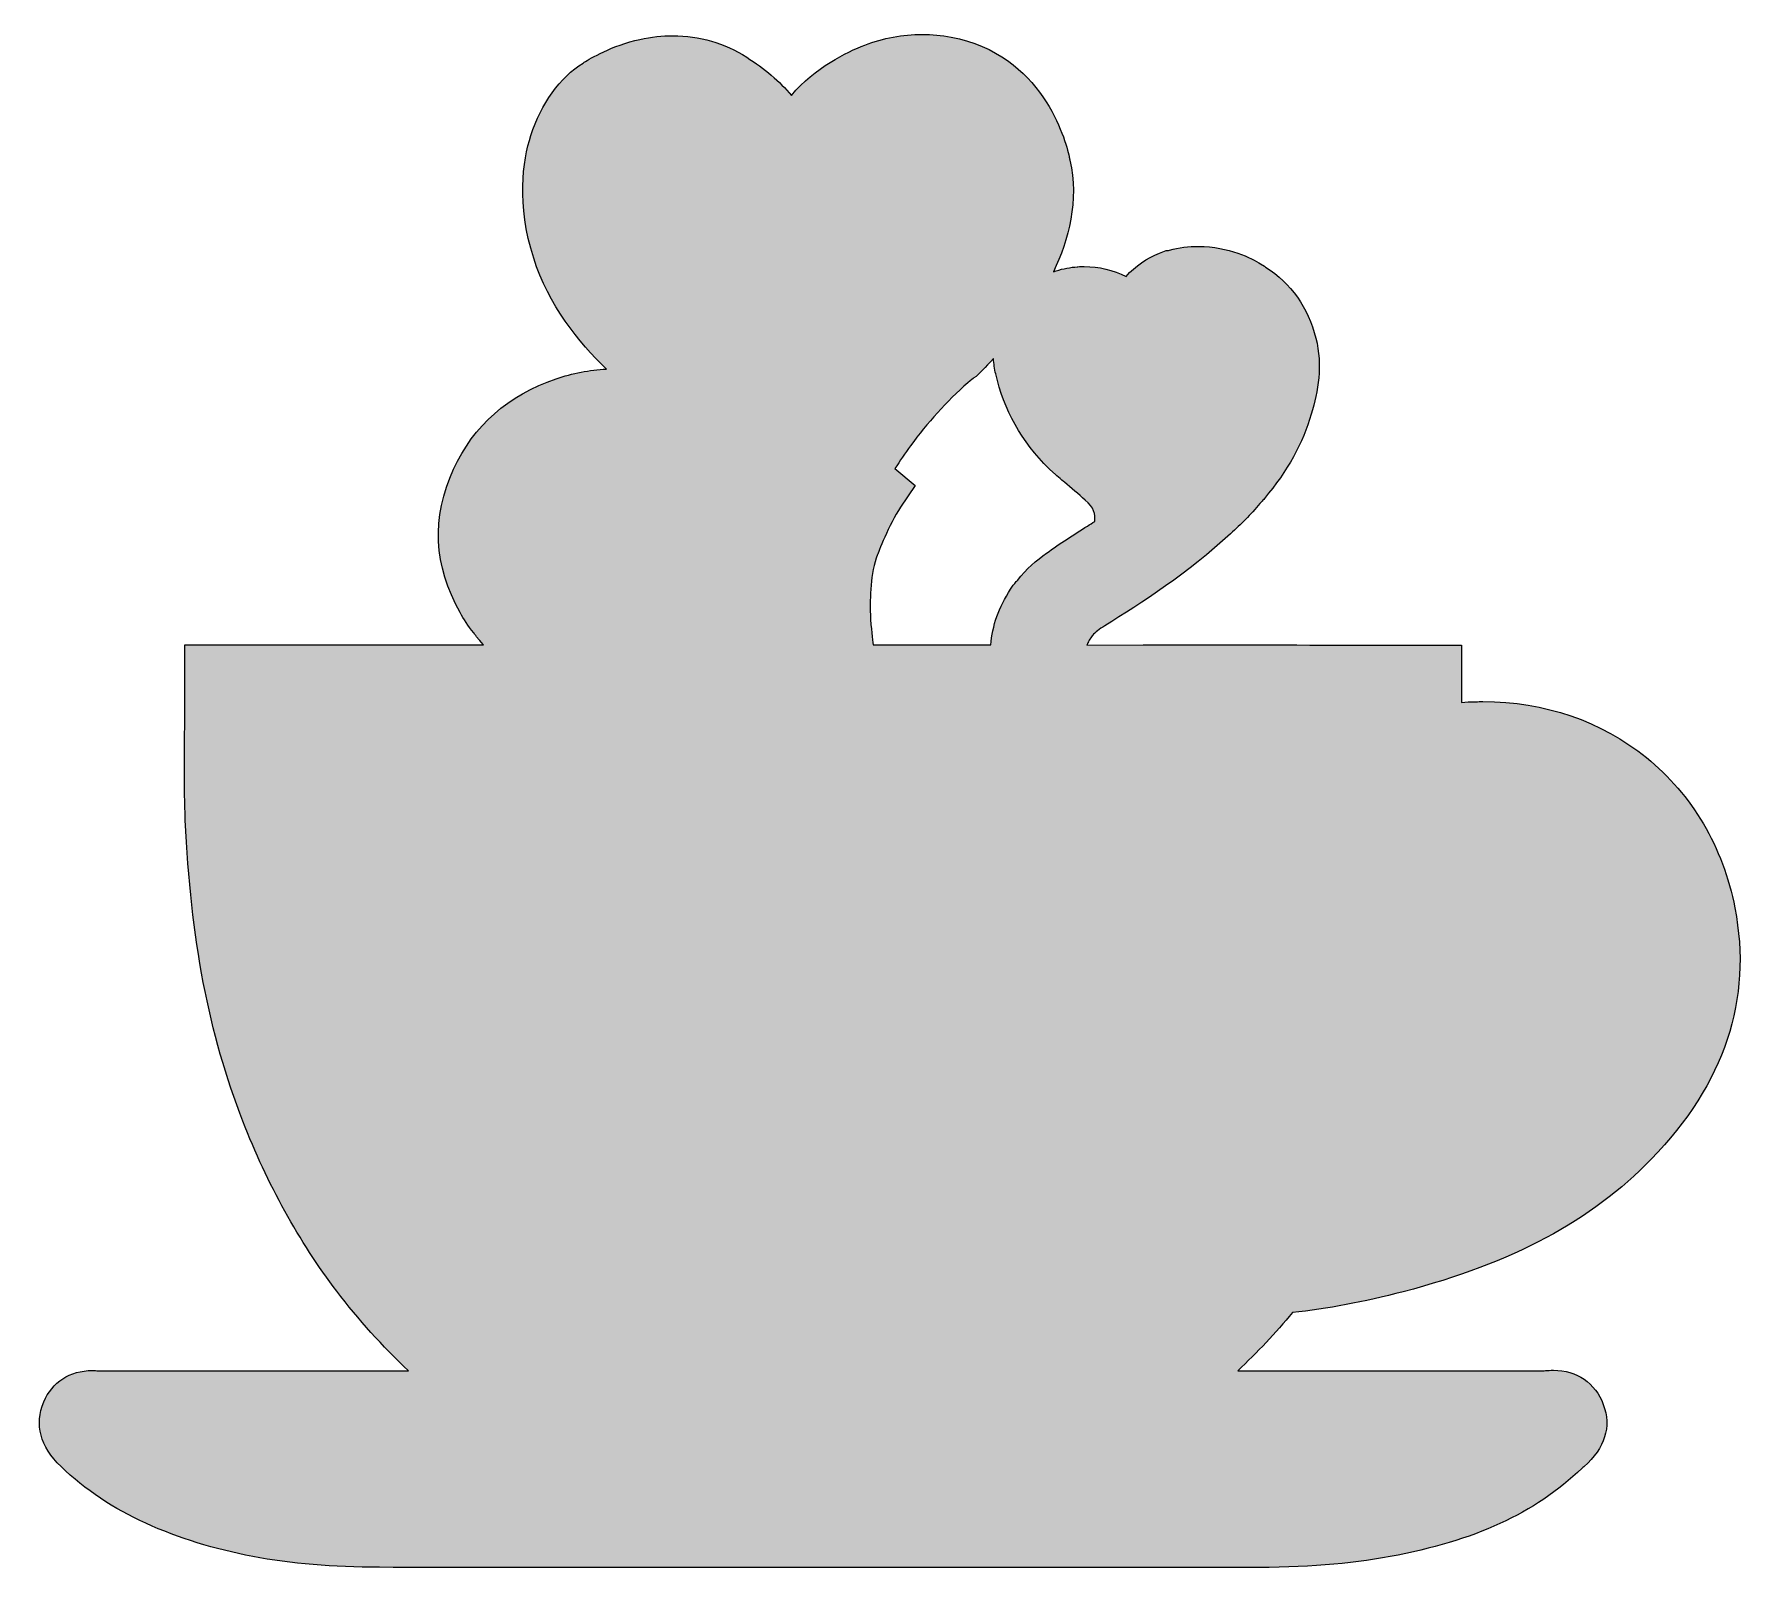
# Model space of a CAD drawing. Extents: x 17 to 1120, y -712 to 9.
# Drawn here: x 546.4 to 929.8, y -712.3 to -370.1 of the extents above; entities that cross this region are included whole.
import ezdxf

# ---------------------------------------------------------------- set-up
doc = ezdxf.new("R2010")
doc.units = 0
doc.header["$MEASUREMENT"] = 0
doc.layers.add('Layer 1', color=7, linetype='Continuous', lineweight=0)

msp = doc.modelspace()

# ---------------------------------------------------------------- hatches: boundary and pattern name
at = {"layer": 'Layer 1', "true_color": 0x652a19, "transparency": 33554687}
h = msp.add_hatch(color=19, dxfattribs=at)
h.dxf.hatch_style = 2
edge = h.paths.add_edge_path()
edge.add_spline(control_points=[(765.78, -491.97), (765.75, -492), (765.51, -492.26), (765.51, -492.26), (765.03, -492.78), (764.6, -493.35), (764.25, -493.97), (761.63, -497.94), (760.15, -502.11), (759.84, -506.39), (759.84, -506.39), (733.61, -506.39), (733.61, -506.39), (733.42, -505.16), (733.09, -502.67), (732.97, -499.62), (732.82, -495.83), (732.97, -490.42), (734.56, -486.2), (734.59, -486.13), (737.15, -479.4), (739.68, -475.67), (739.68, -475.67), (742.96, -470.8), (742.96, -470.8), (742.96, -470.8), (738.43, -467.03), (738.43, -467.03), (739.56, -465.3), (740.73, -463.59), (741.92, -461.94), (745.63, -456.81), (749.95, -452.07), (754.74, -447.86), (755.49, -447.2), (755.88, -446.88), (756.03, -446.76), (756.03, -446.76), (756.54, -446.44), (756.54, -446.44), (756.54, -446.44), (757.14, -445.88), (757.14, -445.88), (757.23, -445.79), (758.53, -444.55), (760.44, -442.48), (760.51, -443.61), (760.68, -444.76), (760.93, -445.9), (762.72, -453.86), (766.71, -460.96), (772.8, -467.02), (772.8, -467.02), (772.93, -467.15), (772.93, -467.15), (772.93, -467.15), (774.34, -468.44), (774.34, -468.44), (774.34, -468.44), (774.57, -468.64), (774.57, -468.64), (775.06, -469.06), (775.56, -469.48), (776.05, -469.9), (776.05, -469.9), (776.26, -470.07), (776.26, -470.07), (777.79, -471.37), (779.37, -472.71), (780.88, -474.04), (782.89, -475.81), (783.2, -477.15), (783.04, -478.74), (783.04, -478.77), (783.04, -478.79), (783.03, -478.82), (782.49, -479.16), (781.95, -479.5), (781.41, -479.84), (778.4, -481.74), (775.29, -483.7), (772.25, -485.92), (770.06, -487.52), (767.76, -489.35), (765.78, -491.97)], knot_values=[0, 0, 0, 0, 1, 1, 1, 2, 2, 2, 3, 3, 3, 4, 4, 4, 5, 5, 5, 6, 6, 6, 7, 7, 7, 8, 8, 8, 9, 9, 9, 10, 10, 10, 11, 11, 11, 12, 12, 12, 13, 13, 13, 14, 14, 14, 15, 15, 15, 16, 16, 16, 17, 17, 17, 18, 18, 18, 19, 19, 19, 20, 20, 20, 21, 21, 21, 22, 22, 22, 23, 23, 23, 24, 24, 24, 25, 25, 25, 26, 26, 26, 27, 27, 27, 28, 28, 28, 28], degree=3, periodic=0)
edge = h.paths.add_edge_path()
edge.add_spline(control_points=[(925.86, -565.1), (923.19, -551.43), (916.37, -539.82), (906.13, -531.54), (896.04, -523.36), (883.42, -519.04), (869.64, -519.04), (868.57, -519.04), (867.46, -519.07), (866.33, -519.12), (866.33, -519.12), (864.86, -519.21), (864.86, -519.21), (864.86, -519.21), (864.86, -506.4), (864.86, -506.4), (864.86, -506.4), (839.59, -506.4), (839.59, -506.4), (824.34, -506.4), (809.09, -506.39), (793.84, -506.39), (793.84, -506.39), (781.29, -506.4), (781.29, -506.4), (781.42, -506.09), (781.56, -505.76), (781.72, -505.43), (781.74, -505.39), (781.76, -505.35), (781.78, -505.32), (781.78, -505.32), (782.28, -504.55), (782.28, -504.55), (782.43, -504.33), (782.5, -504.25), (782.51, -504.25), (783.13, -503.57), (784.01, -502.89), (785.28, -502.11), (793.41, -497.1), (803.94, -490.23), (813.34, -481.56), (815.61, -479.47), (817.83, -477.37), (819.9, -474.78), (820.13, -474.56), (820.34, -474.32), (820.55, -474.08), (820.67, -473.95), (820.78, -473.82), (820.88, -473.7), (826.06, -467.52), (829.48, -461.35), (831.35, -454.84), (832.81, -449.73), (833.94, -444.14), (832.36, -437.89), (830.61, -431.02), (826.84, -425.69), (821.14, -422.05), (821.14, -422.05), (820.9, -421.81), (820.9, -421.81), (820.9, -421.81), (820.01, -421.35), (820.01, -421.35), (818.06, -420.12), (813.01, -417.42), (806.16, -417.42), (803.97, -417.42), (801.81, -417.7), (799.73, -418.25), (799.58, -418.29), (799.42, -418.33), (799.26, -418.37), (799.26, -418.37), (798.98, -418.37), (798.98, -418.37), (798.98, -418.37), (797.5, -418.94), (797.5, -418.94), (794.6, -420.04), (792.09, -421.79), (790.02, -424.14), (787.11, -422.68), (783.92, -421.92), (780.7, -421.92), (780.21, -421.92), (779.72, -421.94), (779.23, -421.97), (779.23, -421.97), (779.08, -421.97), (779.08, -421.97), (779.08, -421.97), (778.55, -422.03), (778.55, -422.03), (777.03, -422.18), (775.45, -422.53), (773.84, -423.08), (777.18, -415.95), (779.56, -407.12), (777.5, -398.21), (777.5, -398.21), (777.48, -398.12), (777.48, -398.12), (777.41, -397.85), (777.35, -397.58), (777.3, -397.35), (776.48, -393.58), (771.37, -374.57), (750.96, -370.7), (748.85, -370.3), (746.69, -370.1), (744.53, -370.1), (740.17, -370.1), (735.85, -370.91), (731.7, -372.51), (727.68, -374.06), (720.59, -377.48), (715.35, -383.71), (712.68, -380.59), (709.33, -377.73), (705.36, -375.2), (700.35, -372.01), (694.82, -370.39), (688.92, -370.39), (686.53, -370.39), (684.05, -370.67), (681.55, -371.21), (675.24, -372.6), (670.44, -375.48), (669.1, -376.34), (669.01, -376.4), (668.92, -376.45), (668.84, -376.5), (663.79, -379.63), (659.44, -385.66), (657.22, -392.65), (655.37, -398.45), (653.98, -407.93), (657.84, -420.08), (661.13, -430.48), (667.84, -438.84), (674.08, -444.81), (670.26, -444.99), (666.48, -445.72), (662.82, -446.98), (652.12, -450.65), (644.43, -457.43), (639.96, -467.14), (635, -477.93), (635.5, -488.7), (641.46, -499.17), (642.22, -500.59), (643.11, -502.12), (644.44, -503.67), (644.52, -503.78), (644.76, -504.08), (644.93, -504.3), (644.93, -504.3), (645.06, -504.56), (645.06, -504.56), (645.06, -504.56), (645.67, -505.24), (645.67, -505.24), (645.69, -505.26), (645.82, -505.42), (645.82, -505.42), (645.82, -505.42), (646.13, -505.79), (646.13, -505.79), (646.13, -505.79), (646.64, -506.39), (646.64, -506.39), (632.52, -506.39), (618.42, -506.39), (604.34, -506.39), (604.34, -506.39), (600.95, -506.36), (600.95, -506.36), (600.95, -506.36), (579.97, -506.36), (579.97, -506.36), (579.97, -506.36), (579.97, -520.36), (579.97, -520.36), (579.97, -520.36), (579.93, -530.65), (579.93, -530.65), (579.88, -536.13), (579.89, -540.74), (580.1, -545.5), (581.27, -571.89), (585.35, -593.24), (592.94, -612.7), (598.4, -626.74), (605.46, -639.51), (613.91, -650.65), (618.7, -656.98), (624.07, -662.92), (629.9, -668.39), (629.9, -668.39), (613.69, -668.39), (613.69, -668.39), (598.12, -668.39), (579.69, -668.39), (561.06, -668.41), (560.97, -668.41), (560.86, -668.4), (560.75, -668.39), (560.75, -668.39), (560.67, -668.39), (560.67, -668.39), (560.32, -668.37), (559.84, -668.34), (559.32, -668.34), (554.36, -668.34), (550.33, -670.96), (548.53, -675.34), (546.41, -680.45), (547.7, -685.31), (552.36, -689.76), (557.77, -694.96), (564.14, -699.22), (571.27, -702.43), (586.11, -709.11), (602.68, -712.24), (623.41, -712.27), (656.3, -712.33), (688.77, -712.34), (713.39, -712.34), (726.37, -712.34), (739.36, -712.34), (752.34, -712.34), (752.34, -712.34), (755.12, -712.34), (755.12, -712.34), (768.11, -712.33), (781.09, -712.33), (794.07, -712.33), (801.76, -712.33), (809.44, -712.33), (817.13, -712.33), (817.13, -712.33), (817.38, -712.33), (817.38, -712.33), (829.98, -712.33), (839.72, -711.57), (848.95, -709.86), (867.85, -706.37), (881.06, -700.3), (891.78, -690.17), (891.89, -690.06), (892.01, -689.96), (892.14, -689.84), (892.14, -689.84), (892.2, -689.79), (892.2, -689.79), (896.89, -685.61), (898.34, -680.93), (896.5, -675.9), (894.76, -671.13), (890.6, -668.29), (885.37, -668.29), (884.68, -668.29), (884.06, -668.33), (883.61, -668.37), (883.47, -668.38), (883.19, -668.4), (883.11, -668.4), (870.93, -668.38), (857.95, -668.38), (841.04, -668.38), (838.62, -668.38), (814.93, -668.38), (814.93, -668.38), (819.33, -664.27), (823.36, -659.99), (827.13, -655.41), (834.91, -654.59), (843.01, -653.06), (851.87, -650.76), (876.27, -644.35), (893.85, -634.95), (907.2, -621.18), (923.55, -604.33), (929.83, -585.46), (925.86, -565.1)], knot_values=[0, 0, 0, 0, 1, 1, 1, 2, 2, 2, 3, 3, 3, 4, 4, 4, 5, 5, 5, 6, 6, 6, 7, 7, 7, 8, 8, 8, 9, 9, 9, 10, 10, 10, 11, 11, 11, 12, 12, 12, 13, 13, 13, 14, 14, 14, 15, 15, 15, 16, 16, 16, 17, 17, 17, 18, 18, 18, 19, 19, 19, 20, 20, 20, 21, 21, 21, 22, 22, 22, 23, 23, 23, 24, 24, 24, 25, 25, 25, 26, 26, 26, 27, 27, 27, 28, 28, 28, 29, 29, 29, 30, 30, 30, 31, 31, 31, 32, 32, 32, 33, 33, 33, 34, 34, 34, 35, 35, 35, 36, 36, 36, 37, 37, 37, 38, 38, 38, 39, 39, 39, 40, 40, 40, 41, 41, 41, 42, 42, 42, 43, 43, 43, 44, 44, 44, 45, 45, 45, 46, 46, 46, 47, 47, 47, 48, 48, 48, 49, 49, 49, 50, 50, 50, 51, 51, 51, 52, 52, 52, 53, 53, 53, 54, 54, 54, 55, 55, 55, 56, 56, 56, 57, 57, 57, 58, 58, 58, 59, 59, 59, 60, 60, 60, 61, 61, 61, 62, 62, 62, 63, 63, 63, 64, 64, 64, 65, 65, 65, 66, 66, 66, 67, 67, 67, 68, 68, 68, 69, 69, 69, 70, 70, 70, 71, 71, 71, 72, 72, 72, 73, 73, 73, 74, 74, 74, 75, 75, 75, 76, 76, 76, 77, 77, 77, 78, 78, 78, 79, 79, 79, 80, 80, 80, 81, 81, 81, 82, 82, 82, 83, 83, 83, 84, 84, 84, 85, 85, 85, 86, 86, 86, 87, 87, 87, 88, 88, 88, 89, 89, 89, 90, 90, 90, 91, 91, 91, 92, 92, 92, 93, 93, 93, 94, 94, 94, 95, 95, 95, 96, 96, 96, 96], degree=3, periodic=0)

# ---------------------------------------------------------------- linework, layer by layer
at = {"layer": 'Layer 1'}
for points, knots in [([(925.86, -565.1), (923.19, -551.43), (916.37, -539.82), (906.13, -531.54), (896.04, -523.36), (883.42, -519.04), (869.64, -519.04), (868.57, -519.04), (867.46, -519.07), (866.33, -519.12), (866.33, -519.12), (864.86, -519.21), (864.86, -519.21), (864.86, -519.21), (864.86, -506.4), (864.86, -506.4), (864.86, -506.4), (839.59, -506.4), (839.59, -506.4), (824.34, -506.4), (809.09, -506.39), (793.84, -506.39), (793.84, -506.39), (781.29, -506.4), (781.29, -506.4), (781.42, -506.09), (781.56, -505.76), (781.72, -505.43), (781.74, -505.39), (781.76, -505.35), (781.78, -505.32), (781.78, -505.32), (782.28, -504.55), (782.28, -504.55), (782.43, -504.33), (782.5, -504.25), (782.51, -504.25), (783.13, -503.57), (784.01, -502.89), (785.28, -502.11), (793.41, -497.1), (803.94, -490.23), (813.34, -481.56), (815.61, -479.47), (817.83, -477.37), (819.9, -474.78), (820.13, -474.56), (820.34, -474.32), (820.55, -474.08), (820.67, -473.95), (820.78, -473.82), (820.88, -473.7), (826.06, -467.52), (829.48, -461.35), (831.35, -454.84), (832.81, -449.73), (833.94, -444.14), (832.36, -437.89), (830.61, -431.02), (826.84, -425.69), (821.14, -422.05), (821.14, -422.05), (820.9, -421.81), (820.9, -421.81), (820.9, -421.81), (820.01, -421.35), (820.01, -421.35), (818.06, -420.12), (813.01, -417.42), (806.16, -417.42), (803.97, -417.42), (801.81, -417.7), (799.73, -418.25), (799.58, -418.29), (799.42, -418.33), (799.26, -418.37), (799.26, -418.37), (798.98, -418.37), (798.98, -418.37), (798.98, -418.37), (797.5, -418.94), (797.5, -418.94), (794.6, -420.04), (792.09, -421.79), (790.02, -424.14), (787.11, -422.68), (783.92, -421.92), (780.7, -421.92), (780.21, -421.92), (779.72, -421.94), (779.23, -421.97), (779.23, -421.97), (779.08, -421.97), (779.08, -421.97), (779.08, -421.97), (778.55, -422.03), (778.55, -422.03), (777.03, -422.18), (775.45, -422.53), (773.84, -423.08), (777.18, -415.95), (779.56, -407.12), (777.5, -398.21), (777.5, -398.21), (777.48, -398.12), (777.48, -398.12), (777.41, -397.85), (777.35, -397.58), (777.3, -397.35), (776.48, -393.58), (771.37, -374.57), (750.96, -370.7), (748.85, -370.3), (746.69, -370.1), (744.53, -370.1), (740.17, -370.1), (735.85, -370.91), (731.7, -372.51), (727.68, -374.06), (720.59, -377.48), (715.35, -383.71), (712.68, -380.59), (709.33, -377.73), (705.36, -375.2), (700.35, -372.01), (694.82, -370.39), (688.92, -370.39), (686.53, -370.39), (684.05, -370.67), (681.55, -371.21), (675.24, -372.6), (670.44, -375.48), (669.1, -376.34), (669.01, -376.4), (668.92, -376.45), (668.84, -376.5), (663.79, -379.63), (659.44, -385.66), (657.22, -392.65), (655.37, -398.45), (653.98, -407.93), (657.84, -420.08), (661.13, -430.48), (667.84, -438.84), (674.08, -444.81), (670.26, -444.99), (666.48, -445.72), (662.82, -446.98), (652.12, -450.65), (644.43, -457.43), (639.96, -467.14), (635, -477.93), (635.5, -488.7), (641.46, -499.17), (642.22, -500.59), (643.11, -502.12), (644.44, -503.67), (644.52, -503.78), (644.76, -504.08), (644.93, -504.3), (644.93, -504.3), (645.06, -504.56), (645.06, -504.56), (645.06, -504.56), (645.67, -505.24), (645.67, -505.24), (645.69, -505.26), (645.82, -505.42), (645.82, -505.42), (645.82, -505.42), (646.13, -505.79), (646.13, -505.79), (646.13, -505.79), (646.64, -506.39), (646.64, -506.39), (632.52, -506.39), (618.42, -506.39), (604.34, -506.39), (604.34, -506.39), (600.95, -506.36), (600.95, -506.36), (600.95, -506.36), (579.97, -506.36), (579.97, -506.36), (579.97, -506.36), (579.97, -520.36), (579.97, -520.36), (579.97, -520.36), (579.93, -530.65), (579.93, -530.65), (579.88, -536.13), (579.89, -540.74), (580.1, -545.5), (581.27, -571.89), (585.35, -593.24), (592.94, -612.7), (598.4, -626.74), (605.46, -639.51), (613.91, -650.65), (618.7, -656.98), (624.07, -662.92), (629.9, -668.39), (629.9, -668.39), (613.69, -668.39), (613.69, -668.39), (598.12, -668.39), (579.69, -668.39), (561.06, -668.41), (560.97, -668.41), (560.86, -668.4), (560.75, -668.39), (560.75, -668.39), (560.67, -668.39), (560.67, -668.39), (560.32, -668.37), (559.84, -668.34), (559.32, -668.34), (554.36, -668.34), (550.33, -670.96), (548.53, -675.34), (546.41, -680.45), (547.7, -685.31), (552.36, -689.76), (557.77, -694.96), (564.14, -699.22), (571.27, -702.43), (586.11, -709.11), (602.68, -712.24), (623.41, -712.27), (656.3, -712.33), (688.77, -712.34), (713.39, -712.34), (726.37, -712.34), (739.36, -712.34), (752.34, -712.34), (752.34, -712.34), (755.12, -712.34), (755.12, -712.34), (768.11, -712.33), (781.09, -712.33), (794.07, -712.33), (801.76, -712.33), (809.44, -712.33), (817.13, -712.33), (817.13, -712.33), (817.38, -712.33), (817.38, -712.33), (829.98, -712.33), (839.72, -711.57), (848.95, -709.86), (867.85, -706.37), (881.06, -700.3), (891.78, -690.17), (891.89, -690.06), (892.01, -689.96), (892.14, -689.84), (892.14, -689.84), (892.2, -689.79), (892.2, -689.79), (896.89, -685.61), (898.34, -680.93), (896.5, -675.9), (894.76, -671.13), (890.6, -668.29), (885.37, -668.29), (884.68, -668.29), (884.06, -668.33), (883.61, -668.37), (883.47, -668.38), (883.19, -668.4), (883.11, -668.4), (870.93, -668.38), (857.95, -668.38), (841.04, -668.38), (838.62, -668.38), (814.93, -668.38), (814.93, -668.38), (819.33, -664.27), (823.36, -659.99), (827.13, -655.41), (834.91, -654.59), (843.01, -653.06), (851.87, -650.76), (876.27, -644.35), (893.85, -634.95), (907.2, -621.18), (923.55, -604.33), (929.83, -585.46), (925.86, -565.1)], [0, 0, 0, 0, 1, 1, 1, 2, 2, 2, 3, 3, 3, 4, 4, 4, 5, 5, 5, 6, 6, 6, 7, 7, 7, 8, 8, 8, 9, 9, 9, 10, 10, 10, 11, 11, 11, 12, 12, 12, 13, 13, 13, 14, 14, 14, 15, 15, 15, 16, 16, 16, 17, 17, 17, 18, 18, 18, 19, 19, 19, 20, 20, 20, 21, 21, 21, 22, 22, 22, 23, 23, 23, 24, 24, 24, 25, 25, 25, 26, 26, 26, 27, 27, 27, 28, 28, 28, 29, 29, 29, 30, 30, 30, 31, 31, 31, 32, 32, 32, 33, 33, 33, 34, 34, 34, 35, 35, 35, 36, 36, 36, 37, 37, 37, 38, 38, 38, 39, 39, 39, 40, 40, 40, 41, 41, 41, 42, 42, 42, 43, 43, 43, 44, 44, 44, 45, 45, 45, 46, 46, 46, 47, 47, 47, 48, 48, 48, 49, 49, 49, 50, 50, 50, 51, 51, 51, 52, 52, 52, 53, 53, 53, 54, 54, 54, 55, 55, 55, 56, 56, 56, 57, 57, 57, 58, 58, 58, 59, 59, 59, 60, 60, 60, 61, 61, 61, 62, 62, 62, 63, 63, 63, 64, 64, 64, 65, 65, 65, 66, 66, 66, 67, 67, 67, 68, 68, 68, 69, 69, 69, 70, 70, 70, 71, 71, 71, 72, 72, 72, 73, 73, 73, 74, 74, 74, 75, 75, 75, 76, 76, 76, 77, 77, 77, 78, 78, 78, 79, 79, 79, 80, 80, 80, 81, 81, 81, 82, 82, 82, 83, 83, 83, 84, 84, 84, 85, 85, 85, 86, 86, 86, 87, 87, 87, 88, 88, 88, 89, 89, 89, 90, 90, 90, 91, 91, 91, 92, 92, 92, 93, 93, 93, 94, 94, 94, 95, 95, 95, 96, 96, 96, 96]), ([(765.78, -491.97), (765.75, -492), (765.51, -492.26), (765.51, -492.26), (765.03, -492.78), (764.6, -493.35), (764.25, -493.97), (761.63, -497.94), (760.15, -502.11), (759.84, -506.39), (759.84, -506.39), (733.61, -506.39), (733.61, -506.39), (733.42, -505.16), (733.09, -502.67), (732.97, -499.62), (732.82, -495.83), (732.97, -490.42), (734.56, -486.2), (734.59, -486.13), (737.15, -479.4), (739.68, -475.67), (739.68, -475.67), (742.96, -470.8), (742.96, -470.8), (742.96, -470.8), (738.43, -467.03), (738.43, -467.03), (739.56, -465.3), (740.73, -463.59), (741.92, -461.94), (745.63, -456.81), (749.95, -452.07), (754.74, -447.86), (755.49, -447.2), (755.88, -446.88), (756.03, -446.76), (756.03, -446.76), (756.54, -446.44), (756.54, -446.44), (756.54, -446.44), (757.14, -445.88), (757.14, -445.88), (757.23, -445.79), (758.53, -444.55), (760.44, -442.48), (760.51, -443.61), (760.68, -444.76), (760.93, -445.9), (762.72, -453.86), (766.71, -460.96), (772.8, -467.02), (772.8, -467.02), (772.93, -467.15), (772.93, -467.15), (772.93, -467.15), (774.34, -468.44), (774.34, -468.44), (774.34, -468.44), (774.57, -468.64), (774.57, -468.64), (775.06, -469.06), (775.56, -469.48), (776.05, -469.9), (776.05, -469.9), (776.26, -470.07), (776.26, -470.07), (777.79, -471.37), (779.37, -472.71), (780.88, -474.04), (782.89, -475.81), (783.2, -477.15), (783.04, -478.74), (783.04, -478.77), (783.04, -478.79), (783.03, -478.82), (782.49, -479.16), (781.95, -479.5), (781.41, -479.84), (778.4, -481.74), (775.29, -483.7), (772.25, -485.92), (770.06, -487.52), (767.76, -489.35), (765.78, -491.97)], [0, 0, 0, 0, 1, 1, 1, 2, 2, 2, 3, 3, 3, 4, 4, 4, 5, 5, 5, 6, 6, 6, 7, 7, 7, 8, 8, 8, 9, 9, 9, 10, 10, 10, 11, 11, 11, 12, 12, 12, 13, 13, 13, 14, 14, 14, 15, 15, 15, 16, 16, 16, 17, 17, 17, 18, 18, 18, 19, 19, 19, 20, 20, 20, 21, 21, 21, 22, 22, 22, 23, 23, 23, 24, 24, 24, 25, 25, 25, 26, 26, 26, 27, 27, 27, 28, 28, 28, 28])]:
    msp.add_open_spline(points, degree=3, knots=knots, dxfattribs=at)

doc.saveas('drawing.dxf')
